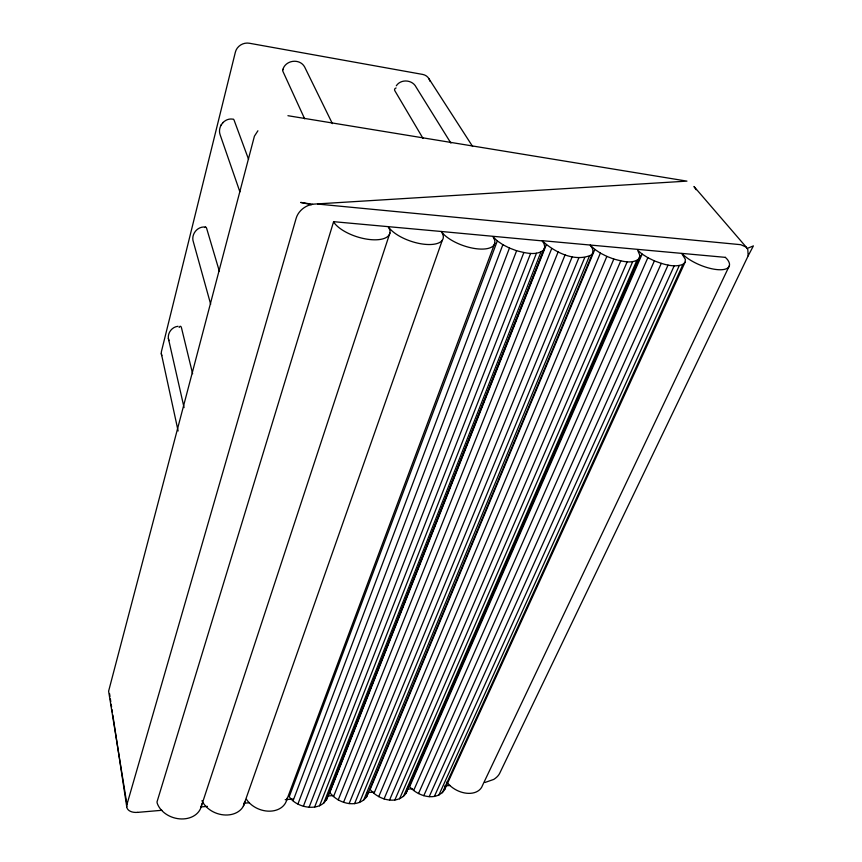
<?xml version="1.0" encoding="UTF-8"?>
<svg xmlns="http://www.w3.org/2000/svg" width="862" height="862" viewBox="0 0 862 862"><rect width="100%" height="100%" fill="white"/><g stroke="black" fill="none" stroke-linecap="round" stroke-linejoin="round"><path stroke-width="1.29" d="M184.069 407.629L168.359 338.357C167.67 332.549 172.174 326.806 178.057 326.299M590.254 245.056L592.442 248.515L593.175 251.855L592.065 254.602C575.676 262.845 554.74 252.437 542.306 240.897L441.236 231.479A29.717 12.585 18.6 0 1 426.927 244.474A29.717 12.585 18.6 0 1 389.764 228.645L388.46 226.674L441.236 231.479A29.254 12.165 19.5 0 0 474.553 248.482A29.254 12.165 19.5 0 0 494.551 239.905L493.183 236.996L497.309 240.918L289.255 796.693C297.756 809.817 326.148 812.823 328.11 793.611M484.994 782.47L493.732 779.42A12.316 6.896 -26.9 0 0 499.669 773.333L748.173 255.831L747.807 249.506L746.223 247.114L693.985 186.494L696.108 189.715M590.632 245.584L594.845 249.409L370.154 789.441C378.149 799.753 397.296 805.485 406.067 793.288L639.292 258.546L640.035 255.766L637.664 250.303L642.147 254.085L409.676 786.65C417.725 796.326 436.786 802.059 444.717 789.473L685.064 262.242L685.376 259.397L681.659 253.374L542.166 240.67L544.008 243.601L544.827 247.049L543.782 249.937L326.515 799.968M444.717 789.473L445.751 785.519M137.726 812.36A14.094 8.394 -18.9 0 1 126.94 804.472L296.151 218.269A18.037 14.783 -31 0 1 308.553 205.371L313.078 204.165L686.949 181.128L287.93 115.702M333.605 221.674L334.24 222.902A30.224 13.016 17.7 0 0 369.259 239.474A30.224 13.016 17.7 0 0 389.592 229.335L388.029 226.641L333.605 221.674L156.992 801.972L157.304 803.481A23.091 18.156 16.5 0 0 181.656 818.954A23.091 18.156 16.5 0 0 201.697 804.02M201.299 806.369L389.926 232.945M406.067 793.288L407.079 790.335M243.364 806.153L442.325 240.186M286.593 800.367L494.756 243.289M293.112 800.712L502.869 244.689L497.309 240.918M297.94 803.977L509.453 248.051L502.869 244.689M303.381 806.239L516.618 250.745C525.217 252.835 536.164 256.165 543.782 249.937M309.059 807.338L523.837 252.588M314.576 807.198L530.604 253.439M319.543 805.851L536.433 253.256M323.616 803.384L540.927 252.06M328.056 795.863L544.827 247.049M546.292 244.765L329.823 792.501C337.785 803.384 357.137 808.965 366.512 797.038L593.175 251.855M248.568 159.33L234.141 120.292A11.971 2.866 -82 0 0 232.805 119.15C224.389 117.663 217.278 126.951 220.144 134.795L239.895 191.849M333.54 796.563L551.691 248.536M338.227 799.914L558.123 251.919M343.55 802.317L565.138 254.699M349.121 803.599L572.249 256.65M366.512 797.038L368.128 793.083M354.573 803.664L578.919 257.641M282.704 70.124C284.945 60.135 299.599 57.905 304.609 66.913L332.398 123.643M359.508 802.522L584.705 257.619M363.581 800.259L589.188 256.574M373.989 793.406L600.383 253.105L594.845 249.409M378.73 796.639L606.859 256.413L600.383 253.105M384.043 798.923L613.819 259.074C621.825 261.024 632.266 264.634 639.292 258.546M389.538 800.087L620.759 260.917M394.828 800.065L627.191 261.811M399.559 798.848L632.665 261.692M403.394 796.531L636.781 260.572M407.414 789.355L475.113 634.076M476.18 631.62L516.478 539.192M517.545 536.724L525.066 519.474M526.143 517.017L566.431 424.589M567.508 422.121L607.796 329.704M608.874 327.237L616.395 309.986M617.472 307.518L627.676 284.104M628.754 281.637L640.035 255.766M413.674 790.476L647.858 257.695L642.147 254.085M418.49 793.557L654.387 260.884C663.32 264.171 673.599 267.974 682.995 264.354L685.064 262.242M423.792 795.68L661.273 263.416M429.19 796.682L668.039 265.108M434.319 796.51L674.181 265.852M438.812 795.163L679.288 265.593M442.357 792.76L682.995 264.354M729.403 265.647L482.472 785.497A21.561 14.966 29.2 0 1 466.859 793.266A21.561 14.966 29.2 0 1 446.785 782.125M748.173 255.831L753.388 245.907L747.128 248.471M257.91 130.776L254.419 136.164L108.612 691.184L126.962 804.472M220.898 125.292L221.502 124.484M179.134 327.441L179.846 326.504A10.872 2.446 -84 0 1 181.548 328.077L192.614 373.752M222.633 122.964L223.053 122.415M396.304 85.78C400.927 78.733 412.456 79.66 416.12 87.137L450.912 143.135M137.726 812.37L161.862 810.291M200.738 806.951L207.451 806.369M243.644 803.255L249.01 802.791M285.214 799.677L293.252 798.977M328.12 795.982L333.486 795.518M366.996 792.631L373.709 792.049M407.23 789.172L412.586 788.708M444.77 785.939L450.136 785.476M205.544 227.115C197.517 225.812 190.631 234.561 193.422 242.093L210.673 304.254M317.582 204.046L740.76 244.689L746.223 247.114M312.572 204.305L300.719 202.43L311.354 204.628M509.453 248.051L516.618 250.745M606.859 256.413L613.819 259.074M647.858 257.695L654.387 260.884M428.953 78.754L472.624 146.486M423.005 138.383L394.936 90.898A11.734 4.094 17.9 0 1 396.057 87.967M304.642 118.794L282.898 71.341A12.057 4.288 16.3 0 1 283.307 69.132M219.325 271.174L206.718 228.613A11.368 2.651 -83 0 0 204.811 227.525M168.359 338.357L168.887 340.641M161.313 353.474L178.122 430.989M109.56 693.673L109.97 696.334M110.368 698.996L110.778 701.657M111.176 704.319L111.586 706.98M111.995 709.641L112.394 712.303M112.803 714.964L126.746 806.789M287.057 798.147A22.52 17.229 21.6 0 1 270.021 811.164A22.52 17.229 21.6 0 1 246.457 799.322M244.83 801.779A22.789 17.693 19.2 0 1 225.51 815.01A22.789 17.693 19.2 0 1 201.977 800.669M429.901 81.19A11.368 9.891 -36.9 0 0 422.617 74.412L249.409 43.251A11.723 10.894 -24.7 0 0 235.369 52.151L161.506 351.222A10.452 8.491 -12 0 0 161.819 355.629M725.373 257.361L682.004 253.406L683.577 255.12A27.487 10.204 22.7 0 0 717.087 269.601A27.487 10.204 22.7 0 0 727.259 259.322L725.373 257.361"/></g></svg>
